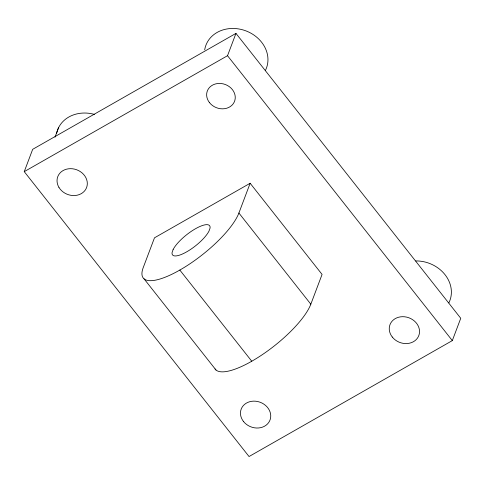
<?xml version="1.0" encoding="UTF-8"?>
<svg xmlns="http://www.w3.org/2000/svg" width="485" height="485" viewBox="0 0 485 485"><rect width="100%" height="100%" fill="white"/><g stroke="black" fill="none" stroke-linecap="round" stroke-linejoin="round"><path stroke-width="0.73" d="M24.25 171.641L32.683 149.319L235.959 33.386L460.75 318.281L452.317 340.603L249.041 456.537L24.25 171.641L227.526 55.708L235.959 33.386M54.999 137.164L58.643 127.519M250.145 183.257L154.485 237.82L143.239 267.581A60.892 18.339 -38.3 0 0 179.826 270.06A60.892 18.339 -38.3 0 0 238.899 213.024L250.145 183.257L322.076 274.425L310.83 304.186A60.892 18.339 -38.3 0 1 262.688 354.408A60.892 18.339 -38.3 0 1 215.031 368.964M227.526 55.708L452.317 340.603M238.899 213.024L310.83 304.186M179.826 270.06L251.757 361.228M144.027 278.808L215.958 369.97M415.754 260.936A32.349 27.584 20.7 0 1 448.849 302.882M204.688 49.803A32.349 27.584 20.7 0 1 244.695 30.44A32.349 27.584 20.7 0 1 265.422 70.404M56.545 133.66A32.349 27.584 20.7 0 1 94.393 114.381M173.127 249.532L172.09 252.491A23.595 7.105 -38.3 0 0 187.095 251.612A23.595 7.105 -38.3 0 0 209.011 231.066L210.047 228.114A23.595 7.105 -38.3 0 0 195.049 228.987A23.595 7.105 -38.3 0 0 173.127 249.532M209.508 102.656A14.562 12.416 20.7 0 0 234.116 102.311A14.562 12.416 20.7 0 0 219.214 83.426A14.562 12.416 20.7 0 0 209.508 102.656M392.286 337.039A15.411 13.143 20.7 0 0 418.331 336.675A15.411 13.143 20.7 0 0 402.562 316.687A15.411 13.143 20.7 0 0 392.286 337.039M243.494 421.489A15.411 13.143 20.7 0 0 269.539 421.125A15.411 13.143 20.7 0 0 253.77 401.137A15.411 13.143 20.7 0 0 243.494 421.489M58.946 187.392A15.411 13.143 20.7 0 0 85.178 190.181A15.411 13.143 20.7 0 0 72.392 168.762A15.411 13.143 20.7 0 0 58.946 187.392"/></g></svg>
